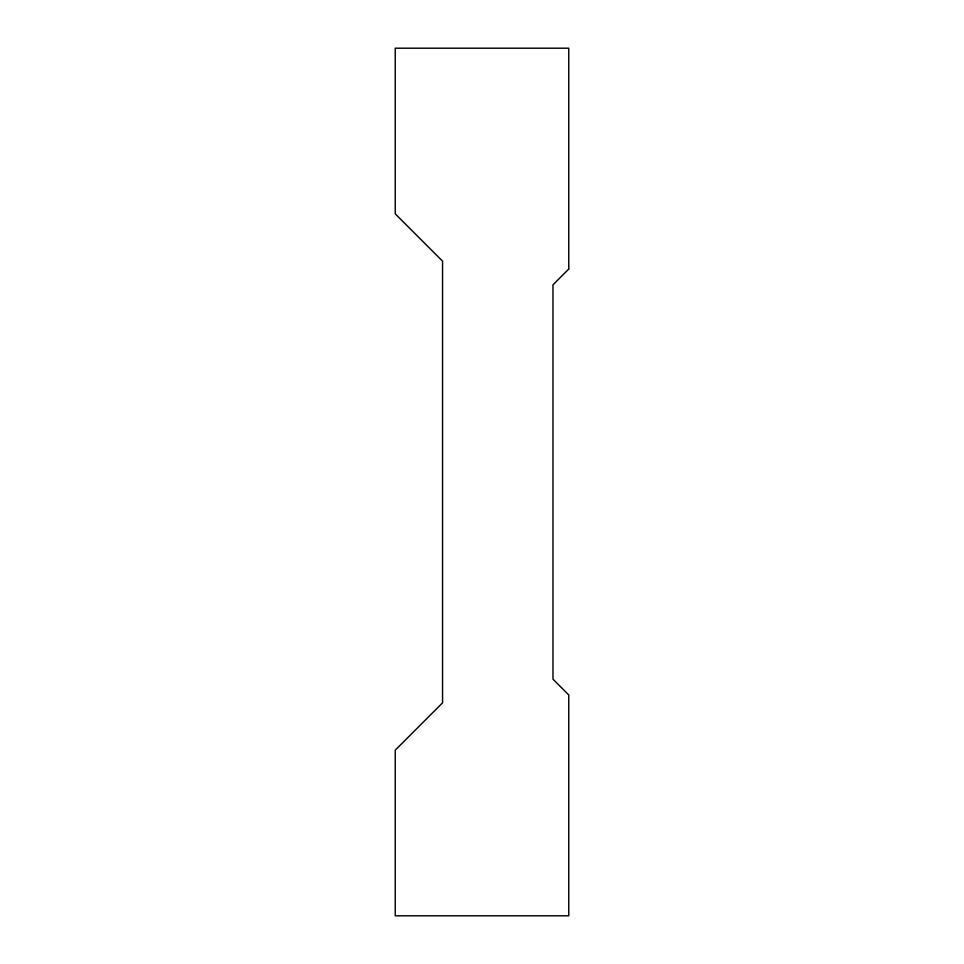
<?xml version="1.0" encoding="UTF-8"?>
<svg xmlns="http://www.w3.org/2000/svg" width="964" height="964" viewBox="0 0 964 964"><rect width="100%" height="100%" fill="white"/><g stroke="black" fill="none" stroke-linecap="round" stroke-linejoin="round"><path stroke-width="1.45" d="M568.76 269.04L552.987 284.814L552.987 679.186L568.76 694.96L568.76 915.8L395.24 915.8L395.24 750.173L442.56 702.84L442.56 261.16L395.24 213.827L395.24 48.2L568.76 48.2L568.76 269.04"/></g></svg>
